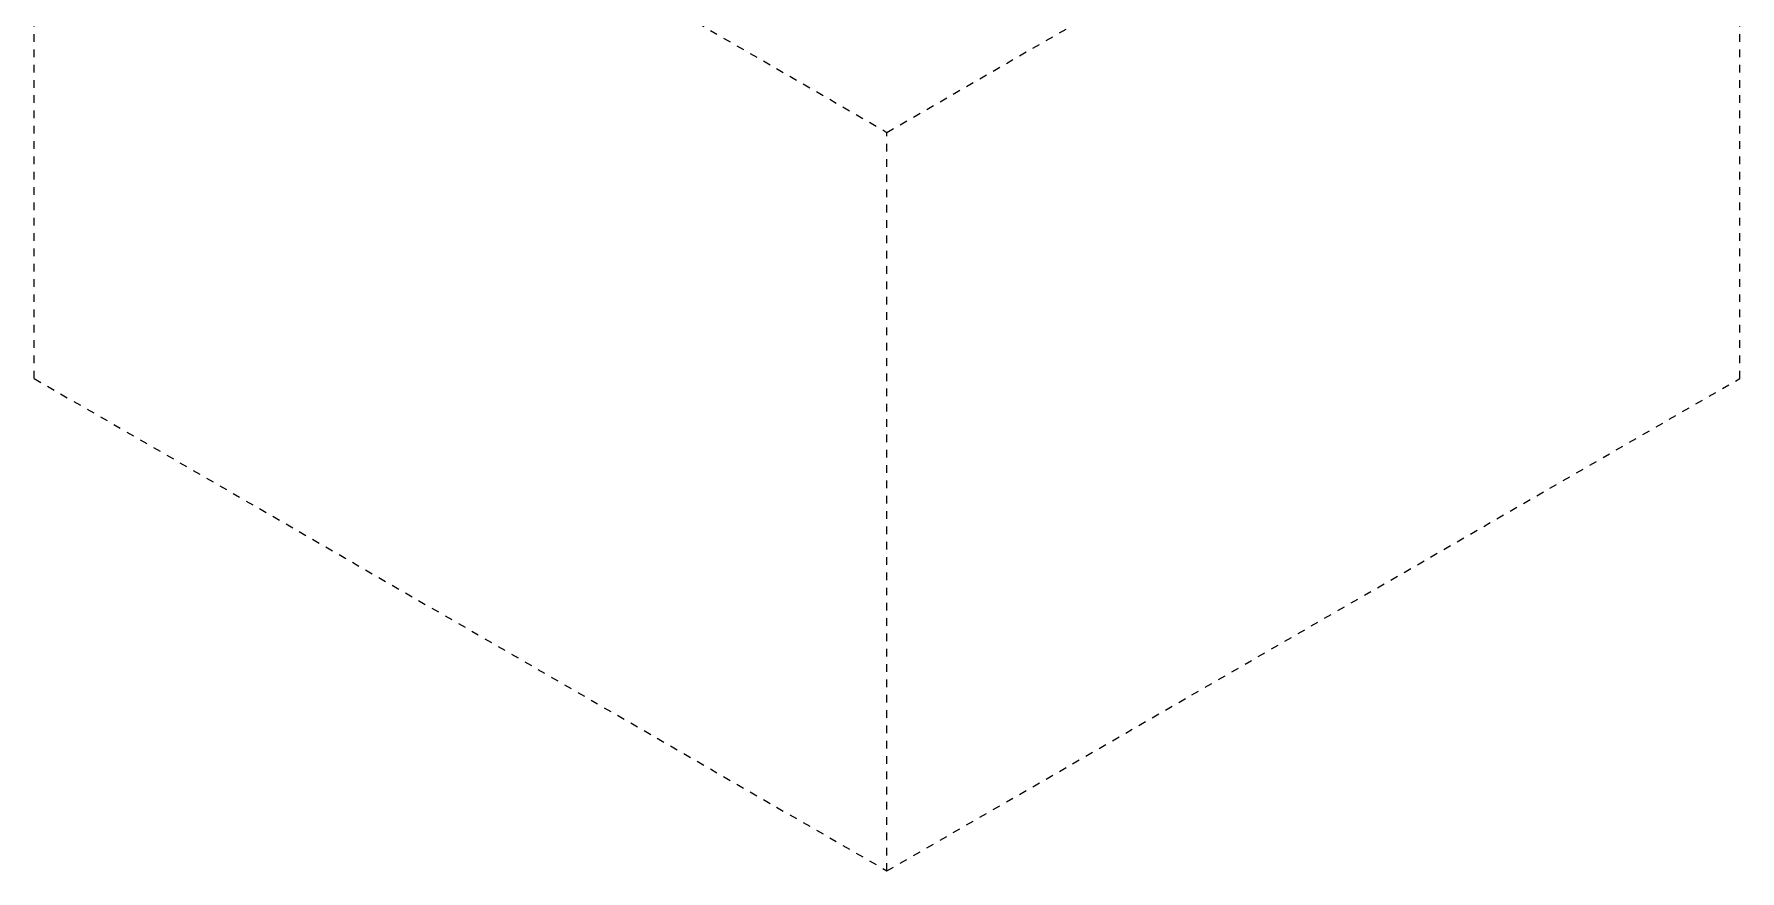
# Model space of a CAD drawing. Header units: inches. Extents: x 7 to 162, y -1 to 92.
# Drawn here: x 138.57 to 160.85, y 28.52 to 39.45 of the extents above; entities that cross this region are included whole.
import ezdxf

# ---------------------------------------------------------------- set-up
doc = ezdxf.new("R2010")
doc.units = ezdxf.units.IN
doc.linetypes.add('HIDDEN', pattern=[1.905, 1.27, -0.635])
doc.layers.add('ZANO_R_przerywana', color=250, linetype='HIDDEN', lineweight=0)

msp = doc.modelspace()

# ---------------------------------------------------------------- linework, layer by layer
at = {"layer": 'ZANO_R_przerywana', "ltscale": 0.05}
for p, q in [((138.56876, 44.60207), (149.7098, 38.16979)), ((138.56876, 34.95365), (138.56876, 44.60207)), ((149.7098, 38.16979), (160.85084, 44.60207)), ((160.85084, 34.95365), (160.85084, 44.60207)), ((149.7098, 28.52136), (149.7098, 38.16979)), ((138.56876, 34.95365), (149.7098, 28.52136)), ((149.7098, 28.52136), (160.85084, 34.95365))]:
    msp.add_line(p, q, dxfattribs=at)

doc.saveas('drawing.dxf')
